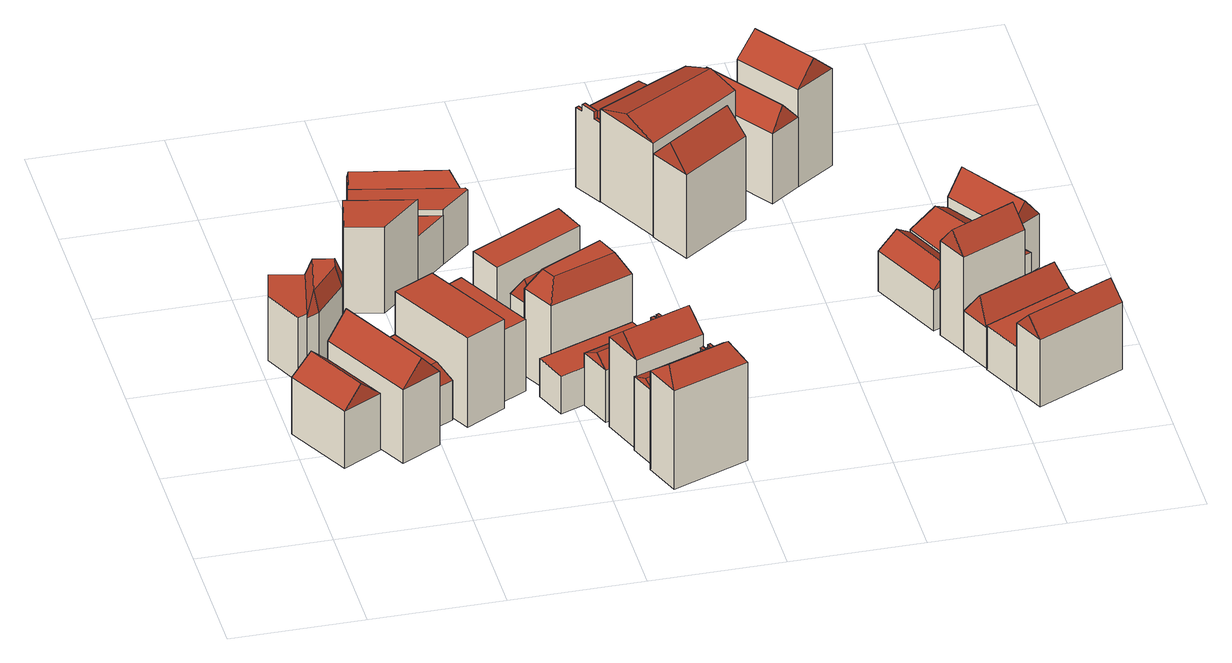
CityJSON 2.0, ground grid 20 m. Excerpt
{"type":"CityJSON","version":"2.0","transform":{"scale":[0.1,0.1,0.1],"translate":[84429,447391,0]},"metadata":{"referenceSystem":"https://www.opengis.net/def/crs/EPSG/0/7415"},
"CityObjects":{
"building1":{"type":"Building","geometry":[{"type":"Solid","lod":"2","boundaries":[[[[0,1,2,3]],[[2,1,4,5]],[[0,3,6,7]],[[3,2,5,6]],[[1,0,7,4]],[[7,6,8,9]],[[6,5,8]],[[5,4,9,8]],[[4,7,9]]]],"semantics":{"surfaces":[{"type":"GroundSurface"},{"type":"WallSurface"},{"type":"RoofSurface"}],"values":[[0,1,1,1,1,2,2,2,2]]}}]},
"building2":{"type":"Building","geometry":[{"type":"Solid","lod":"2","boundaries":[[[[10,11,12,13,14]],[[15,16,17,18,19]],[[13,12,18,17]],[[10,14,16,15]],[[12,11,19,18]],[[14,13,17,16]],[[11,10,15,19]]]],"semantics":{"surfaces":[{"type":"GroundSurface"},{"type":"RoofSurface"},{"type":"WallSurface"}],"values":[[0,1,2,2,2,2,2]]}}]},
"building3":{"type":"Building","geometry":[{"type":"Solid","lod":"2","boundaries":[[[[20,21,22,23]],[[22,21,24,25]],[[20,23,26,27]],[[23,22,25,26]],[[21,20,27,24]],[[27,26,28,29]],[[26,25,28]],[[25,24,29,28]],[[24,27,29]]]],"semantics":{"surfaces":[{"type":"GroundSurface"},{"type":"WallSurface"},{"type":"RoofSurface"}],"values":[[0,1,1,1,1,2,2,2,2]]}}]},
"building4":{"type":"Building","geometry":[{"type":"Solid","lod":"2","boundaries":[[[[30,12,31,32,33]],[[32,31,34,35]],[[30,33,36,37]],[[31,12,38,34]],[[33,32,35,36]],[[12,30,37,38]],[[38,37,39]],[[37,36,40,39]],[[36,35,41,40]],[[35,34,42,41]],[[34,38,39,42]],[[40,41,42,39]]]],"semantics":{"surfaces":[{"type":"GroundSurface"},{"type":"WallSurface"},{"type":"RoofSurface"}],"values":[[0,1,1,1,1,1,2,2,2,2,2,2]]}}]},
"building5":{"type":"Building","geometry":[{"type":"Solid","lod":"2","boundaries":[[[[43,44,45,46]],[[45,44,47,48]],[[43,46,49,50]],[[46,45,48,49]],[[44,43,50,47]],[[47,50,51,52]],[[50,49,53,51]],[[49,48,54,53]],[[48,47,52,54]],[[51,53,54,52]]]],"semantics":{"surfaces":[{"type":"GroundSurface"},{"type":"WallSurface"},{"type":"RoofSurface"}],"values":[[0,1,1,1,1,2,2,2,2,2]]}}]},
"building6":{"type":"Building","geometry":[{"type":"Solid","lod":"2","boundaries":[[[[55,56,57,58]],[[59,60,61,62]],[[57,56,62,61]],[[55,58,60,59]],[[58,57,61,60]],[[56,55,59,62]]]],"semantics":{"surfaces":[{"type":"GroundSurface"},{"type":"RoofSurface"},{"type":"WallSurface"}],"values":[[0,1,2,2,2,2]]}}]},
"building7":{"type":"Building","geometry":[{"type":"Solid","lod":"2","boundaries":[[[[63,64,65,66]],[[67,68,69,70]],[[65,64,70,69]],[[63,66,68,67]],[[66,65,69,68]],[[64,63,67,70]]]],"semantics":{"surfaces":[{"type":"GroundSurface"},{"type":"RoofSurface"},{"type":"WallSurface"}],"values":[[0,1,2,2,2,2]]}}]},
"building8":{"type":"Building","geometry":[{"type":"Solid","lod":"2","boundaries":[[[[71,72,73,74]],[[75,76,77,78]],[[73,72,78,77]],[[71,74,76,75]],[[74,73,77,76]],[[72,71,75,78]]]],"semantics":{"surfaces":[{"type":"GroundSurface"},{"type":"RoofSurface"},{"type":"WallSurface"}],"values":[[0,1,2,2,2,2]]}}]},
"building9":{"type":"Building","geometry":[{"type":"Solid","lod":"2","boundaries":[[[[79,80,81,82]],[[83,84,85,86]],[[81,80,86,85]],[[79,82,84,83]],[[82,81,85,84]],[[80,79,83,86]]]],"semantics":{"surfaces":[{"type":"GroundSurface"},{"type":"RoofSurface"},{"type":"WallSurface"}],"values":[[0,1,2,2,2,2]]}}]},
"building10":{"type":"Building","geometry":[{"type":"Solid","lod":"2","boundaries":[[[[87,88,89,90,81]],[[91,92,93,94,95]],[[90,89,94,93]],[[87,81,92,91]],[[89,88,95,94]],[[81,90,93,92]],[[88,87,91,95]]]],"semantics":{"surfaces":[{"type":"GroundSurface"},{"type":"RoofSurface"},{"type":"WallSurface"}],"values":[[0,1,2,2,2,2,2]]}}]},
"building11":{"type":"Building","geometry":[{"type":"Solid","lod":"2","boundaries":[[[[96,97,98,99]],[[98,97,100,101]],[[96,99,102,103]],[[99,98,101,102]],[[97,96,103,100]],[[103,102,104,105]],[[102,101,104]],[[101,100,105,104]],[[100,103,105]]]],"semantics":{"surfaces":[{"type":"GroundSurface"},{"type":"WallSurface"},{"type":"RoofSurface"}],"values":[[0,1,1,1,1,2,2,2,2]]}}]},
"building12":{"type":"Building","geometry":[{"type":"Solid","lod":"2","boundaries":[[[[106,107,108,109]],[[110,111,112,113]],[[108,107,113,112]],[[106,109,111,110]],[[109,108,112,111]],[[107,106,110,113]]]],"semantics":{"surfaces":[{"type":"GroundSurface"},{"type":"RoofSurface"},{"type":"WallSurface"}],"values":[[0,1,2,2,2,2]]}}]},
"building13":{"type":"Building","geometry":[{"type":"Solid","lod":"2","boundaries":[[[[114,115,116,117]],[[118,119,120,121]],[[116,115,121,120]],[[114,117,119,118]],[[117,116,120,119]],[[115,114,118,121]]]],"semantics":{"surfaces":[{"type":"GroundSurface"},{"type":"RoofSurface"},{"type":"WallSurface"}],"values":[[0,1,2,2,2,2]]}}]},
"building14":{"type":"Building","geometry":[{"type":"Solid","lod":"2","boundaries":[[[[122,123,124,125]],[[124,123,126,127]],[[122,125,128,129]],[[125,124,127,128]],[[123,122,129,126]],[[126,129,130,131]],[[129,128,132,130]],[[128,127,133,132]],[[127,126,131,133]],[[130,132,133,131]]]],"semantics":{"surfaces":[{"type":"GroundSurface"},{"type":"WallSurface"},{"type":"RoofSurface"}],"values":[[0,1,1,1,1,2,2,2,2,2]]}}]},
"building15":{"type":"Building","geometry":[{"type":"Solid","lod":"2","boundaries":[[[[134,135,109,122]],[[109,135,136,137]],[[134,122,138,139]],[[122,109,137,138]],[[135,134,139,136]],[[139,138,140,141]],[[138,137,140]],[[137,136,141,140]],[[136,139,141]]]],"semantics":{"surfaces":[{"type":"GroundSurface"},{"type":"WallSurface"},{"type":"RoofSurface"}],"values":[[0,1,1,1,1,2,2,2,2]]}}]},
"building16":{"type":"Building","geometry":[{"type":"Solid","lod":"2","boundaries":[[[[142,143,144,145]],[[144,143,146,147]],[[142,145,148,149]],[[143,142,149,146]],[[149,148,150,151]],[[147,146,151,150]],[[146,149,151]],[[150,148,152,153,154,155,156,157,147]],[[158,159,160,161,162,163,164,165,166,117]],[[153,152,164,163]],[[157,156,160,159]],[[145,144,117,166]],[[154,153,163,162]],[[144,147,158,117]],[[147,157,159,158]],[[155,154,162,161]],[[148,145,166,165]],[[152,148,165,164]],[[156,155,161,160]]]],"semantics":{"surfaces":[{"type":"GroundSurface"},{"type":"WallSurface"},{"type":"RoofSurface"}],"values":[[0,1,1,1,2,2,2,2,1,2,2,0,2,1,2,2,1,2,2]]}}]},
"building17":{"type":"Building","geometry":[{"type":"Solid","lod":"2","boundaries":[[[[167,168,169,170]],[[169,168,171,172]],[[167,170,173,174]],[[170,169,172,173]],[[168,167,174,171]],[[174,173,175,176]],[[173,172,175]],[[172,171,176,175]],[[171,174,176]]]],"semantics":{"surfaces":[{"type":"GroundSurface"},{"type":"WallSurface"},{"type":"RoofSurface"}],"values":[[0,1,1,1,1,2,2,2,2]]}}]},
"building18":{"type":"Building","geometry":[{"type":"Solid","lod":"2","boundaries":[[[[177,178,179,180]],[[179,178,181,182]],[[177,180,183,184]],[[178,177,184,181]],[[184,183,185,186]],[[182,181,186,185]],[[181,184,186]],[[185,183,187,188,189,190,191,192,193,194,195,196,182]],[[197,198,199,200,201,202,203,204,205,206,207,208,209,210]],[[192,191,203,202]],[[193,192,202,201]],[[179,182,197,210]],[[194,193,201,200]],[[180,179,210,209]],[[187,183,208,207]],[[183,180,209,208]],[[195,194,200,199]],[[188,187,207,206]],[[196,195,199,198]],[[189,188,206,205]],[[182,196,198,197]],[[190,189,205,204]],[[191,190,204,203]]]],"semantics":{"surfaces":[{"type":"GroundSurface"},{"type":"WallSurface"},{"type":"RoofSurface"}],"values":[[0,1,1,1,2,2,2,2,1,2,2,1,2,0,2,1,2,2,2,2,2,2,2]]}}]},
"building19":{"type":"Building","geometry":[{"type":"Solid","lod":"2","boundaries":[[[[211,212,213,214]],[[213,212,215,216]],[[211,214,217,218]],[[214,213,216,217]],[[212,211,218,215]],[[218,217,219,220]],[[217,216,219]],[[216,215,220,219]],[[215,218,220]]]],"semantics":{"surfaces":[{"type":"GroundSurface"},{"type":"WallSurface"},{"type":"RoofSurface"}],"values":[[0,1,1,1,1,2,2,2,2]]}}]},
"building20":{"type":"Building","geometry":[{"type":"Solid","lod":"2","boundaries":[[[[221,222,223,224]],[[223,222,225,226]],[[221,224,227,228]],[[222,221,228,225]],[[228,227,229,230]],[[226,225,230,229]],[[225,228,230]],[[229,227,231,232,233,234,235,236,226]],[[237,238,239,240,241,242,243,244,245,246]],[[232,231,243,242]],[[236,235,239,238]],[[224,223,246,245]],[[233,232,242,241]],[[223,226,237,246]],[[226,236,238,237]],[[234,233,241,240]],[[227,224,245,244]],[[231,227,244,243]],[[235,234,240,239]]]],"semantics":{"surfaces":[{"type":"GroundSurface"},{"type":"WallSurface"},{"type":"RoofSurface"}],"values":[[0,1,1,1,2,2,2,2,1,2,2,0,2,1,2,2,1,2,2]]}}]},
"building21":{"type":"Building","geometry":[{"type":"Solid","lod":"2","boundaries":[[[[247,248,249,250]],[[249,248,251,252]],[[247,250,253,254]],[[250,249,252,253]],[[248,247,254,251]],[[254,253,255,256]],[[253,252,255]],[[252,251,256,255]],[[251,254,256]]]],"semantics":{"surfaces":[{"type":"GroundSurface"},{"type":"WallSurface"},{"type":"RoofSurface"}],"values":[[0,1,1,1,1,2,2,2,2]]}}]},
"building22":{"type":"Building","geometry":[{"type":"Solid","lod":"2","boundaries":[[[[257,258,259,260]],[[259,258,261,262]],[[257,260,263,264]],[[260,259,262,263]],[[258,257,264,261]],[[264,263,265,266]],[[263,262,265]],[[262,261,266,265]],[[261,264,266]]]],"semantics":{"surfaces":[{"type":"GroundSurface"},{"type":"WallSurface"},{"type":"RoofSurface"}],"values":[[0,1,1,1,1,2,2,2,2]]}}]},
"building23":{"type":"Building","geometry":[{"type":"Solid","lod":"2","boundaries":[[[[267,268,269,270]],[[269,268,271,272]],[[267,270,273,274]],[[270,269,272,273]],[[268,267,274,271]],[[274,273,275,276]],[[273,272,275]],[[272,271,276,275]],[[271,274,276]]]],"semantics":{"surfaces":[{"type":"GroundSurface"},{"type":"WallSurface"},{"type":"RoofSurface"}],"values":[[0,1,1,1,1,2,2,2,2]]}}]},
"building24":{"type":"Building","geometry":[{"type":"Solid","lod":"2","boundaries":[[[[277,278,279,280]],[[279,278,281,282]],[[277,280,283,284]],[[280,279,282,283]],[[278,277,284,281]],[[284,283,285,286]],[[283,282,285]],[[282,281,286,285]],[[281,284,286]]]],"semantics":{"surfaces":[{"type":"GroundSurface"},{"type":"WallSurface"},{"type":"RoofSurface"}],"values":[[0,1,1,1,1,2,2,2,2]]}}]},
"building25":{"type":"Building","geometry":[{"type":"Solid","lod":"2","boundaries":[[[[287,288,289,269]],[[287,269,290,291]],[[269,289,292,290]],[[288,287,291,293]],[[289,288,293,292]],[[291,290,294,295]],[[290,292,294]],[[292,293,295,294]],[[293,291,295]]]],"semantics":{"surfaces":[{"type":"GroundSurface"},{"type":"WallSurface"},{"type":"RoofSurface"}],"values":[[0,1,1,1,1,2,2,2,2]]}}]},
"building26":{"type":"Building","geometry":[{"type":"Solid","lod":"2","boundaries":[[[[296,297,298,299]],[[298,297,300,301]],[[296,299,302,303]],[[299,298,301,302]],[[297,296,303,300]],[[303,302,304,305]],[[302,301,304]],[[301,300,305,304]],[[300,303,305]]]],"semantics":{"surfaces":[{"type":"GroundSurface"},{"type":"WallSurface"},{"type":"RoofSurface"}],"values":[[0,1,1,1,1,2,2,2,2]]}}]},
"building27":{"type":"Building","geometry":[{"type":"Solid","lod":"2","boundaries":[[[[306,307,308,309]],[[308,307,310,311]],[[306,309,312,313]],[[309,308,311,312]],[[307,306,313,310]],[[313,312,314,315]],[[312,311,314]],[[311,310,315,314]],[[310,313,315]]]],"semantics":{"surfaces":[{"type":"GroundSurface"},{"type":"WallSurface"},{"type":"RoofSurface"}],"values":[[0,1,1,1,1,2,2,2,2]]}}]},
"building28":{"type":"Building","geometry":[{"type":"Solid","lod":"2","boundaries":[[[[316,317,318,319]],[[320,321,322,323]],[[318,317,323,322]],[[316,319,321,320]],[[319,318,322,321]],[[317,316,320,323]]]],"semantics":{"surfaces":[{"type":"GroundSurface"},{"type":"RoofSurface"},{"type":"WallSurface"}],"values":[[0,1,2,2,2,2]]}}]},
"building29":{"type":"Building","geometry":[{"type":"Solid","lod":"2","boundaries":[[[[324,325,326,327]],[[326,325,328,329]],[[324,327,330,331]],[[327,326,329,330]],[[325,324,331,328]],[[331,330,332,333]],[[330,329,332]],[[329,328,333,332]],[[328,331,333]]]],"semantics":{"surfaces":[{"type":"GroundSurface"},{"type":"WallSurface"},{"type":"RoofSurface"}],"values":[[0,1,1,1,1,2,2,2,2]]}}]},
"building30":{"type":"Building","geometry":[{"type":"Solid","lod":"2","boundaries":[[[[334,278,335,336]],[[335,278,337,338]],[[334,336,339,340]],[[336,335,338,339]],[[278,334,340,337]],[[340,339,341]],[[339,338,342,341]],[[338,337,342]],[[337,340,341,342]]]],"semantics":{"surfaces":[{"type":"GroundSurface"},{"type":"WallSurface"},{"type":"RoofSurface"}],"values":[[0,1,1,1,1,2,2,2,2]]}}]},
"building31":{"type":"Building","geometry":[{"type":"Solid","lod":"2","boundaries":[[[[343,344,345,346]],[[345,344,347,348]],[[343,346,349,350]],[[346,345,348,349]],[[344,343,350,347]],[[350,349,351,352]],[[349,348,351]],[[348,347,352,351]],[[347,350,352]]]],"semantics":{"surfaces":[{"type":"GroundSurface"},{"type":"WallSurface"},{"type":"RoofSurface"}],"values":[[0,1,1,1,1,2,2,2,2]]}}]}
},
"vertices":[
[111,181,11],[52,150,11],[0,248,11],[59,279,11],[52,150,107],[0,248,107],[59,279,107],[111,181,107],[31,261,138],[80,168,138],
[23,483,10],[73,472,10],[53,377,10],[39,371,10],[11,431,10],[23,483,118],[11,431,118],[39,371,118],[53,377,118],[73,472,118],
[193,170,14],[133,138,14],[59,279,14],[119,311,14],[133,138,138],[59,279,138],[119,311,138],[193,170,138],[89,295,177],[163,154,177],
[73,387,10],[76,483,10],[126,472,10],[119,441,10],[76,483,111],[126,472,111],[119,441,111],[73,387,111],[53,377,111],[67,395,143],[110,446,143],[114,465,143],[83,471,143],
[226,232,9],[174,205,9],[119,311,9],[170,338,9],[174,205,76],[119,311,76],[170,338,76],[226,232,76],[205,239,106],[181,226,106],[164,317,106],[139,304,106],
[301,236,13],[241,204,13],[170,338,13],[230,369,13],[301,236,164],[230,369,164],[170,338,164],[241,204,164],
[140,521,8],[154,585,8],[256,563,8],[196,509,8],[140,521,153],[196,509,153],[256,563,153],[154,585,153],
[341,275,10],[293,250,10],[230,369,10],[278,395,10],[341,275,131],[278,395,131],[230,369,131],[293,250,131],
[156,584,7],[167,634,7],[303,605,7],[256,563,7],[156,584,90],[256,563,90],[303,605,90],[167,634,90],
[174,633,7],[185,684,7],[345,649,7],[347,644,7],[174,633,100],[303,605,100],[347,644,100],[345,649,100],[185,684,100],
[185,684,6],[196,735,6],[317,709,6],[345,649,6],[196,735,85],[317,709,85],[345,649,85],[185,684,85],[329,680,112],[192,709,112],
[321,360,10],[297,405,10],[437,479,10],[456,431,10],[321,360,165],[456,431,165],[437,479,165],[297,405,165],
[375,206,12],[356,255,12],[502,311,12],[521,262,12],[375,206,76],[521,262,76],[502,311,76],[356,255,76],
[475,380,10],[502,311,10],[374,262,10],[348,312,10],[502,311,157],[374,262,157],[348,312,157],[475,380,157],[466,354,191],[479,321,191],[372,305,191],[383,284,191],
[367,322,10],[342,371,10],[342,371,110],[456,431,110],[475,380,110],[367,322,110],[463,404,148],[357,348,148],
[430,172,12],[411,220,12],[516,260,12],[535,212,12],[411,220,100],[516,260,100],[535,212,100],[430,172,100],[525,236,114],[424,197,114],[535,212,116],[530,224,116],[530,224,128],[521,248,128],[521,248,116],[516,260,116],[521,262,100],[521,262,116],[525,250,116],[525,250,128],[535,226,128],[535,226,116],[539,214,116],[539,214,100],[539,214,12],
[460,110,3],[436,174,3],[539,214,3],[564,150,3],[436,174,154],[539,214,154],[564,150,154],[460,110,154],[552,182,183],[448,142,183],
[474,62,4],[456,109,4],[559,148,4],[577,102,4],[456,109,128],[559,148,128],[577,102,128],[474,62,128],[568,125,138],[467,86,138],[577,102,134],[573,113,134],[573,113,140],[570,119,140],[570,119,149],[566,131,149],[566,131,140],[564,137,140],[564,137,134],[559,148,134],[564,150,128],[564,150,134],[568,138,134],[568,138,140],[570,133,140],[570,133,149],[575,121,149],[575,121,140],[577,115,140],[577,115,134],[582,103,134],[582,103,128],[582,103,4],[564,150,4],
[488,4,3],[467,59,3],[582,103,3],[603,48,3],[467,59,169],[582,103,169],[603,48,169],[488,4,169],[581,72,192],[488,36,192],
[630,804,5],[653,759,5],[555,707,5],[532,752,5],[653,759,130],[555,707,130],[532,752,130],[630,804,130],[544,729,137],[638,780,137],[532,752,139],[538,740,139],[538,740,151],[550,718,151],[550,718,139],[555,707,139],[551,705,130],[551,705,139],[545,716,139],[545,716,151],[533,738,151],[533,738,139],[527,749,139],[527,749,130],[527,749,5],[551,705,5],
[636,545,4],[603,606,4],[699,673,4],[738,617,4],[603,606,145],[699,673,145],[738,617,145],[636,545,145],[718,645,182],[620,576,182],
[603,606,6],[551,705,6],[691,779,6],[744,705,6],[551,705,162],[691,779,162],[744,705,162],[603,606,162],[718,742,179],[577,656,183],
[697,773,2],[741,804,2],[828,680,2],[784,649,2],[741,804,120],[828,680,120],[784,649,120],[697,773,120],[803,669,152],[722,784,152],
[877,409,1],[931,444,1],[986,323,1],[929,297,1],[931,444,69],[986,323,69],[929,297,69],[877,409,69],[955,315,93],[906,421,93],
[763,773,2],[820,813,2],[886,720,2],[828,680,166],[763,773,166],[886,720,166],[820,813,166],[855,702,201],[793,791,201],
[1033,328,3],[1055,281,3],[957,236,3],[935,283,3],[1055,281,162],[957,236,162],[935,283,162],[1033,328,162],[946,259,195],[1044,305,195],
[1092,298,2],[1113,251,2],[979,189,2],[957,236,2],[1113,251,71],[979,189,71],[957,236,71],[1092,298,71],[975,216,108],[1095,271,108],
[1111,251,1],[1140,189,1],[1007,128,1],[979,189,1],[1111,251,75],[979,189,75],[1007,128,75],[1140,189,75],
[1140,189,3],[1161,142,3],[1029,80,3],[1007,128,3],[1161,142,116],[1029,80,116],[1007,128,116],[1140,189,116],[1018,104,144],[1150,165,144],
[993,309,1],[994,484,1],[1081,350,1],[931,444,73],[994,484,73],[1081,350,73],[993,309,73],[1029,343,106],[969,453,100],
[1108,414,0],[1060,383,0],[994,484,0],[1043,516,0],[1060,383,91],[994,484,91],[1043,516,91],[1108,414,91],[1018,500,127],[1084,398,127]
]}
